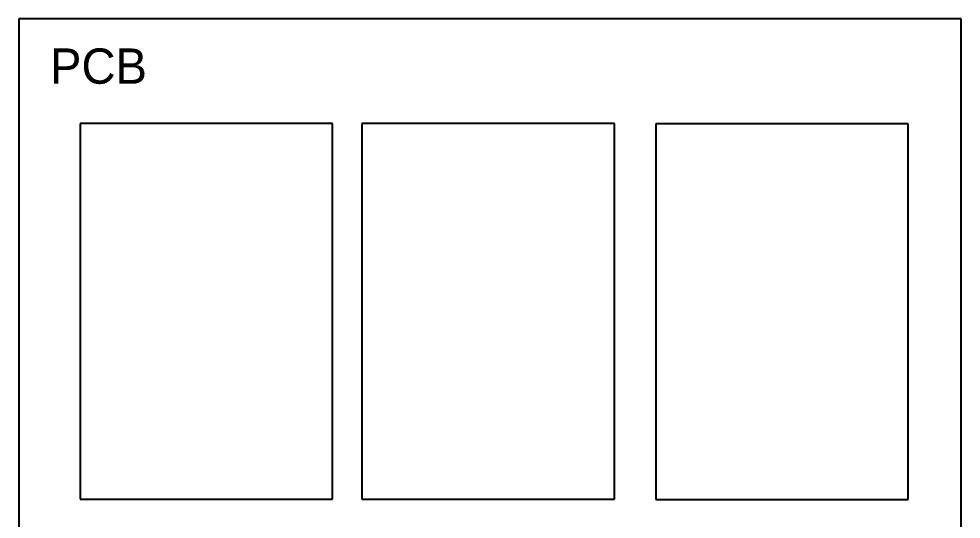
# Model space of a CAD drawing. Header units: metres. Extents: x 151 to 270, y 180 to 223.
# Drawn here: x 174.47 to 175.975, y 210.554 to 211.353 of the extents above; entities that cross this region are included whole.
import ezdxf

# ---------------------------------------------------------------- set-up
doc = ezdxf.new("R2010")
doc.units = ezdxf.units.M
doc.layers.add('1-AREA DE PRODUCCION', color=7, linetype='Continuous')

msp = doc.modelspace()

# ---------------------------------------------------------------- linework, layer by layer
at = {"layer": '1-AREA DE PRODUCCION', "color": 0}
for p, q in [((174.47, 211.3528), (174.47, 209.8528)), ((175.9752, 211.3528), (174.47, 211.3528)), ((175.9752, 209.8528), (175.9752, 211.3528))]:
    msp.add_line(p, q, dxfattribs=at)
at = {"layer": '1-AREA DE PRODUCCION', "color": 0, "lineweight": -2}
for p, q in [((174.968, 211.1858), (174.568, 211.1858)), ((174.568, 211.1858), (174.568, 210.5858)), ((174.968, 211.1858), (174.568, 211.1858)), ((174.568, 211.1858), (174.568, 210.5858)), ((174.9712, 211.1858), (174.5712, 211.1858)), ((174.9712, 211.1858), (174.5712, 211.1858)), ((174.9712, 210.5858), (174.9712, 211.1858)), ((174.9712, 210.5858), (174.9712, 211.1858)), ((175.418, 211.1858), (175.018, 211.1858)), ((175.018, 211.1858), (175.018, 210.5858)), ((175.418, 211.1858), (175.018, 211.1858)), ((175.018, 211.1858), (175.018, 210.5858)), ((175.4212, 211.1858), (175.0212, 211.1858)), ((175.4212, 211.1858), (175.0212, 211.1858)), ((175.4212, 210.5858), (175.4212, 211.1858)), ((175.4212, 210.5858), (175.4212, 211.1858)), ((175.8872, 211.1854), (175.4872, 211.1854)), ((175.4872, 211.1854), (175.4872, 210.5854)), ((175.8872, 211.1854), (175.4872, 211.1854)), ((175.4872, 211.1854), (175.4872, 210.5854)), ((175.8905, 211.1854), (175.4905, 211.1854)), ((175.8905, 211.1854), (175.4905, 211.1854)), ((175.8905, 210.5854), (175.8905, 211.1854)), ((175.8905, 210.5854), (175.8905, 211.1854)), ((174.568, 210.5858), (174.968, 210.5858)), ((174.568, 210.5858), (174.968, 210.5858)), ((174.5712, 210.5858), (174.9712, 210.5858)), ((174.5712, 210.5858), (174.9712, 210.5858)), ((175.018, 210.5858), (175.418, 210.5858)), ((175.018, 210.5858), (175.418, 210.5858)), ((175.0212, 210.5858), (175.4212, 210.5858)), ((175.0212, 210.5858), (175.4212, 210.5858)), ((175.4872, 210.5854), (175.8872, 210.5854)), ((175.4872, 210.5854), (175.8872, 210.5854)), ((175.4905, 210.5854), (175.8905, 210.5854)), ((175.4905, 210.5854), (175.8905, 210.5854))]:
    msp.add_line(p, q, dxfattribs=at)

# ---------------------------------------------------------------- texts
at = {"layer": '1-AREA DE PRODUCCION', "color": 0}
msp.add_text('PCB', height=0.05637, dxfattribs=at).set_placement((174.5197, 211.2492))

doc.saveas('drawing.dxf')
